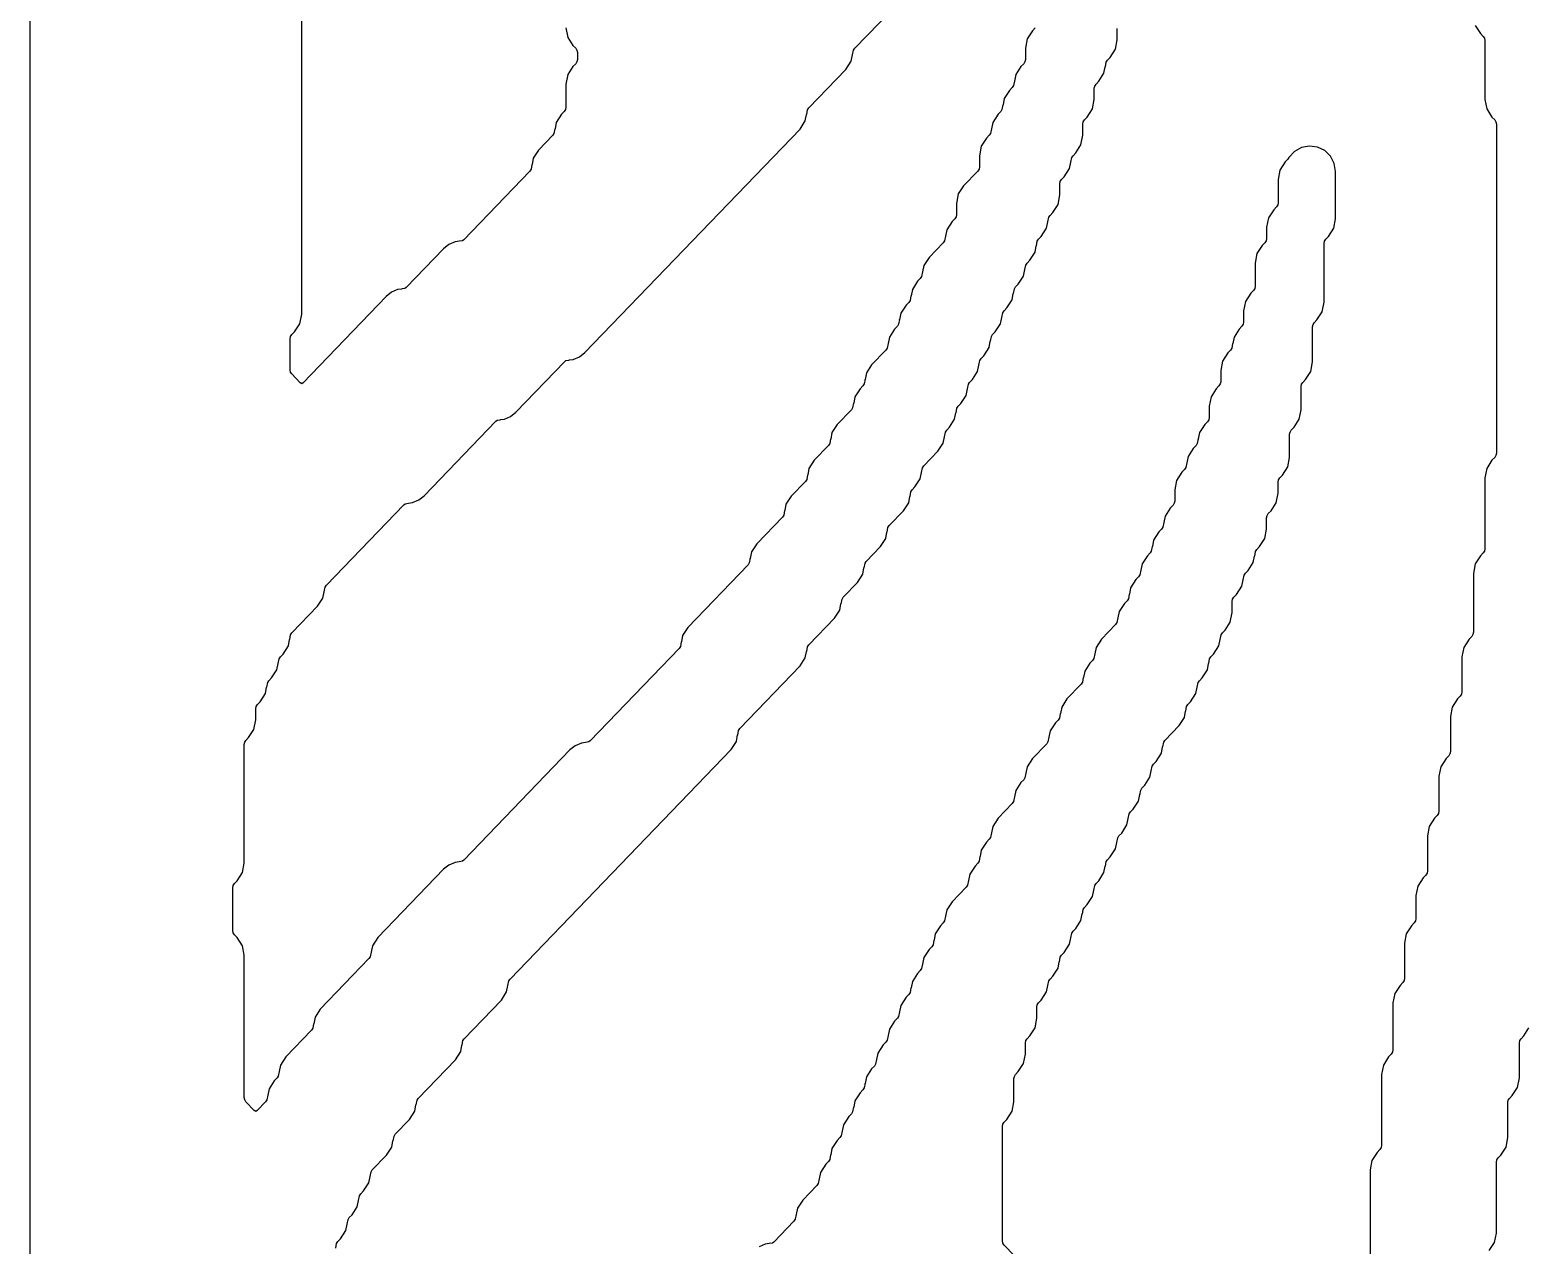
# Model space of a CAD drawing. Header units: millimetres. Extents: x 10 to 410, y 18 to 283.
# Drawn here: x 148 to 177.48, y 48.67 to 72.63 of the extents above; entities that cross this region are included whole.
import ezdxf

# ---------------------------------------------------------------- set-up
doc = ezdxf.new("R2010")
doc.units = ezdxf.units.MM
doc.layers.add('CUT', color=1, linetype='Continuous')

msp = doc.modelspace()

# ---------------------------------------------------------------- linework, layer by layer
at = {"layer": 'CUT'}
msp.add_lwpolyline([(190.134, 21), (198.134, 21), (198.134, 24), (211.2679, 24), (211.2679, 144), (198.134, 144), (198.134, 147), (190.134, 147), (190.134, 144), (169.134, 144), (169.134, 147), (161.134, 147), (161.134, 144), (148, 144), (148, 24), (161.134, 24), (161.134, 21), (169.134, 21), (169.134, 24), (190.134, 24)], close=True, dxfattribs=at)
for points in [[(158.5687, 72.6721), (158.605, 72.4852), (158.7085, 72.3254), (158.7619, 72.2699), (158.7866, 72.2318), (158.7952, 72.1872), (158.7952, 72.048), (158.7866, 72.0035), (158.7619, 71.9654), (158.7085, 71.9099), (158.605, 71.7501), (158.5687, 71.5631), (158.5687, 71.1069), (158.5601, 71.0623), (158.5354, 71.0242), (158.482, 70.9687), (158.3785, 70.8089), (158.354, 70.6829), (158.3514, 70.6834), (158.3336, 70.5917), (158.3089, 70.5536), (158.029, 70.2629), (157.9255, 70.103), (157.901, 69.977), (157.8984, 69.9776), (157.8806, 69.8858), (157.8559, 69.8477), (156.5534, 68.4948), (156.5283, 68.4749), (156.4633, 68.4661), (156.4637, 68.4635), (156.3839, 68.4527), (156.2609, 68.4004), (156.1561, 68.3174), (155.4209, 67.5536), (155.3958, 67.5337), (155.3308, 67.5249), (155.3311, 67.5223), (155.2513, 67.5115), (155.1283, 67.4592), (155.0236, 67.3762), (153.387, 65.6761), (153.359, 65.6551), (153.3311, 65.6761), (153.1659, 65.8477), (153.1412, 65.8858), (153.1325, 65.9304), (153.1325, 66.5402), (153.1412, 66.5848), (153.1659, 66.6228), (153.2193, 66.6783), (153.3228, 66.8381), (153.359, 67.0251), (153.359, 75.2461)], [(167.8222, 72.6713), (167.7688, 72.6158), (167.6653, 72.456), (167.6291, 72.269), (167.6291, 72.048), (167.6204, 72.0035), (167.5957, 71.9654), (167.5423, 71.9099), (167.4388, 71.7501), (167.4144, 71.6241), (167.4117, 71.6246), (167.3939, 71.5329), (167.3692, 71.4948), (167.3158, 71.4393), (167.2123, 71.2795), (167.1879, 71.1535), (167.1852, 71.154), (167.1674, 71.0623), (167.1427, 71.0242), (167.0893, 70.9687), (166.9858, 70.8089), (166.9614, 70.6829), (166.9587, 70.6834), (166.9409, 70.5917), (166.9162, 70.5536), (166.8628, 70.4981), (166.7593, 70.3383), (166.723, 70.1514), (166.723, 69.9304), (166.7144, 69.8858), (166.6897, 69.8477), (166.4098, 69.557), (166.3063, 69.3971), (166.27, 69.2102), (166.27, 68.9892), (166.2614, 68.9447), (166.2367, 68.9066), (166.1833, 68.8511), (166.0798, 68.6913), (166.0553, 68.5653), (166.0526, 68.5658), (166.0349, 68.4741), (166.0102, 68.436), (165.7303, 68.1452), (165.6267, 67.9854), (165.6023, 67.8594), (165.5996, 67.8599), (165.5818, 67.7682), (165.5572, 67.7301), (165.5038, 67.6746), (165.4002, 67.5148), (165.3758, 67.3888), (165.3731, 67.3893), (165.3553, 67.2976), (165.3307, 67.2595), (165.2772, 67.204), (165.1737, 67.0442), (165.1493, 66.9182), (165.1466, 66.9187), (165.1288, 66.827), (165.1041, 66.7889), (165.0507, 66.7334), (164.9472, 66.5736), (164.9228, 66.4476), (164.9201, 66.4482), (164.9023, 66.3564), (164.8776, 66.3183), (164.5977, 66.0276), (164.4942, 65.8677), (164.4698, 65.7418), (164.4671, 65.7423), (164.4493, 65.6505), (164.4246, 65.6124), (164.3712, 65.557), (164.2677, 65.3971), (164.2433, 65.2712), (164.2406, 65.2717), (164.2228, 65.18), (164.1981, 65.1419), (163.9182, 64.8511), (163.8147, 64.6913), (163.7902, 64.5653), (163.7876, 64.5658), (163.7698, 64.4741), (163.7451, 64.436), (163.4652, 64.1452), (163.3617, 63.9854), (163.3372, 63.8594), (163.3345, 63.8599), (163.3168, 63.7682), (163.2921, 63.7301), (163.0122, 63.4393), (162.9086, 63.2795), (162.8842, 63.1535), (162.8815, 63.154), (162.8637, 63.0623), (162.8391, 63.0242), (162.3326, 62.4981), (162.2291, 62.3383), (162.2047, 62.2123), (162.202, 62.2129), (162.1842, 62.1211), (162.1595, 62.083), (160.9736, 60.8511), (160.8701, 60.6913), (160.8456, 60.5653), (160.843, 60.5658), (160.8252, 60.4741), (160.8005, 60.436), (159.045, 58.6124), (159.0199, 58.5925), (158.9549, 58.5837), (158.9553, 58.5811), (158.8755, 58.5704), (158.7525, 58.518), (158.6477, 58.435), (156.5534, 56.2595), (156.5283, 56.2396), (156.4633, 56.2308), (156.4637, 56.2282), (156.3839, 56.2174), (156.2609, 56.1651), (156.1561, 56.0821), (154.8579, 54.7334), (154.7544, 54.5736), (154.7299, 54.4476), (154.7272, 54.4482), (154.7095, 54.3564), (154.6848, 54.3183), (153.7253, 53.3217), (153.6218, 53.1619), (153.5974, 53.0359), (153.5947, 53.0364), (153.5769, 52.9447), (153.5522, 52.9066), (153.0458, 52.3805), (152.9423, 52.2207), (152.9179, 52.0947), (152.9152, 52.0952), (152.8974, 52.0035), (152.8727, 51.9654), (152.8193, 51.9099), (152.7158, 51.7501), (152.6913, 51.6241), (152.6887, 51.6246), (152.6709, 51.5329), (152.6462, 51.4948), (152.481, 51.3232), (152.453, 51.3022), (152.4251, 51.3232), (152.2598, 51.4948), (152.2352, 51.5329), (152.2265, 51.5775), (152.2265, 54.3867), (152.1902, 54.5736), (152.0867, 54.7334), (152.0333, 54.7889), (152.0086, 54.827), (152, 54.8716), (152, 55.7167), (152.0086, 55.7612), (152.0333, 55.7993), (152.0867, 55.8548), (152.1902, 56.0146), (152.2265, 56.2016), (152.2265, 58.5402), (152.2352, 58.5848), (152.2598, 58.6228), (152.3132, 58.6783), (152.4168, 58.8381), (152.453, 59.0251), (152.453, 59.2461), (152.4617, 59.2906), (152.4863, 59.3287), (152.5397, 59.3842), (152.6433, 59.544), (152.6677, 59.67), (152.6704, 59.6695), (152.6882, 59.7612), (152.7128, 59.7993), (152.7662, 59.8548), (152.8698, 60.0146), (152.8942, 60.1406), (152.8969, 60.1401), (152.9147, 60.2318), (152.9394, 60.2699), (152.9928, 60.3254), (153.0963, 60.4852), (153.1207, 60.6112), (153.1234, 60.6107), (153.1412, 60.7024), (153.1659, 60.7405), (153.6723, 61.2666), (153.7758, 61.4264), (153.8002, 61.5524), (153.8029, 61.5518), (153.8207, 61.6436), (153.8454, 61.6817), (155.3743, 63.2699), (155.3994, 63.2898), (155.4645, 63.2986), (155.4641, 63.3012), (155.5439, 63.312), (155.6669, 63.3643), (155.7716, 63.4474), (157.1864, 64.917), (157.2115, 64.9369), (157.2765, 64.9457), (157.2762, 64.9483), (157.356, 64.959), (157.479, 65.0114), (157.5837, 65.0944), (158.5455, 66.0935), (158.5706, 66.1134), (158.6356, 66.1221), (158.6352, 66.1248), (158.715, 66.1355), (158.838, 66.1878), (158.9428, 66.2709), (163.1856, 70.6783), (163.2891, 70.8381), (163.3136, 70.9641), (163.3163, 70.9636), (163.334, 71.0553), (163.3587, 71.0934), (164.0916, 71.8548), (164.1952, 72.0146), (164.2196, 72.1406), (164.2223, 72.1401), (164.2401, 72.2318), (164.2648, 72.2699), (165.2242, 73.2666)], [(154.0294, 48.6107), (154.0472, 48.7024), (154.0719, 48.7405), (154.1253, 48.796), (154.2288, 48.9558), (154.2533, 49.0818), (154.2559, 49.0813), (154.2737, 49.173), (154.2984, 49.2111), (154.3518, 49.2666), (154.4553, 49.4264), (154.4798, 49.5524), (154.4824, 49.5518), (154.5002, 49.6436), (154.5249, 49.6817), (154.5783, 49.7371), (154.6818, 49.897), (154.7063, 50.023), (154.7089, 50.0224), (154.7267, 50.1142), (154.7514, 50.1523), (155.0313, 50.443), (155.1349, 50.6029), (155.1593, 50.7288), (155.162, 50.7283), (155.1798, 50.82), (155.2044, 50.8581), (155.4843, 51.1489), (155.5879, 51.3087), (155.6123, 51.4347), (155.615, 51.4342), (155.6328, 51.5259), (155.6574, 51.564), (156.3904, 52.3254), (156.4939, 52.4852), (156.5183, 52.6112), (156.521, 52.6107), (156.5388, 52.7024), (156.5635, 52.7405), (157.2964, 53.5019), (157.3999, 53.6617), (157.4244, 53.7877), (157.427, 53.7871), (157.4448, 53.8789), (157.4695, 53.917), (161.8266, 58.443), (161.9301, 58.6029), (161.9545, 58.7288), (161.9572, 58.7283), (161.975, 58.82), (161.9997, 58.8581), (163.1856, 60.0901), (163.2891, 60.2499), (163.3136, 60.3759), (163.3163, 60.3754), (163.334, 60.4671), (163.3587, 60.5052), (163.8651, 61.0313), (163.9687, 61.1911), (163.9931, 61.3171), (163.9958, 61.3166), (164.0136, 61.4083), (164.0382, 61.4464), (164.3182, 61.7371), (164.4217, 61.897), (164.4461, 62.023), (164.4488, 62.0224), (164.4666, 62.1142), (164.4913, 62.1523), (164.7712, 62.443), (164.8747, 62.6029), (164.8991, 62.7288), (164.9018, 62.7283), (164.9196, 62.82), (164.9443, 62.8581), (165.2242, 63.1489), (165.3277, 63.3087), (165.3521, 63.4347), (165.3548, 63.4342), (165.3726, 63.5259), (165.3973, 63.564), (165.4507, 63.6195), (165.5542, 63.7793), (165.5787, 63.9053), (165.5813, 63.9048), (165.5991, 63.9965), (165.6238, 64.0346), (165.9037, 64.3254), (166.0072, 64.4852), (166.0317, 64.6112), (166.0343, 64.6107), (166.0521, 64.7024), (166.0768, 64.7405), (166.1302, 64.796), (166.2337, 64.9558), (166.2582, 65.0818), (166.2609, 65.0813), (166.2786, 65.173), (166.3033, 65.2111), (166.3567, 65.2666), (166.4603, 65.4264), (166.4847, 65.5524), (166.4874, 65.5518), (166.5052, 65.6436), (166.5298, 65.6817), (166.5832, 65.7371), (166.6868, 65.897), (166.7112, 66.023), (166.7139, 66.0224), (166.7317, 66.1142), (166.7563, 66.1523), (166.8097, 66.2077), (166.9133, 66.3676), (166.9377, 66.4935), (166.9404, 66.493), (166.9582, 66.5848), (166.9828, 66.6228), (167.0363, 66.6783), (167.1398, 66.8381), (167.1642, 66.9641), (167.1669, 66.9636), (167.1847, 67.0553), (167.2094, 67.0934), (167.2628, 67.1489), (167.3663, 67.3087), (167.3907, 67.4347), (167.3934, 67.4342), (167.4112, 67.5259), (167.4359, 67.564), (167.4893, 67.6195), (167.5928, 67.7793), (167.6172, 67.9053), (167.6199, 67.9048), (167.6377, 67.9965), (167.6624, 68.0346), (167.7158, 68.0901), (167.8193, 68.2499), (167.8437, 68.3759), (167.8464, 68.3754), (167.8642, 68.4671), (167.8889, 68.5052), (167.9423, 68.5607), (168.0458, 68.7205), (168.0702, 68.8465), (168.0729, 68.846), (168.0907, 68.9377), (168.1154, 68.9758), (168.1688, 69.0313), (168.2723, 69.1911), (168.3086, 69.378), (168.3086, 69.599), (168.3172, 69.6436), (168.3419, 69.6817), (168.3953, 69.7371), (168.4988, 69.897), (168.5233, 70.023), (168.5259, 70.0224), (168.5437, 70.1142), (168.5684, 70.1523), (168.6218, 70.2077), (168.7253, 70.3676), (168.7616, 70.5545), (168.7616, 70.7755), (168.7702, 70.82), (168.7949, 70.8581), (168.8483, 70.9136), (168.9518, 71.0734), (168.9881, 71.2604), (168.9881, 71.4814), (168.9967, 71.5259), (169.0214, 71.564), (169.0748, 71.6195), (169.1783, 71.7793), (169.2028, 71.9053), (169.2055, 71.9048), (169.2233, 71.9965), (169.2479, 72.0346), (169.3013, 72.0901), (169.4049, 72.2499), (169.4411, 72.4369), (169.4411, 72.6578)], [(176.4991, 72.7205), (176.6026, 72.5607), (176.656, 72.5052), (176.6807, 72.4671), (176.6894, 72.4225), (176.6894, 71.2604), (176.7256, 71.0734), (176.8292, 70.9136), (176.8826, 70.8581), (176.9072, 70.82), (176.9159, 70.7755), (176.9159, 64.2833), (176.9072, 64.2388), (176.8826, 64.2007), (176.8292, 64.1452), (176.7256, 63.9854), (176.6894, 63.7984), (176.6894, 62.401), (176.6807, 62.3564), (176.656, 62.3183), (176.6026, 62.2629), (176.4991, 62.103), (176.4629, 61.9161), (176.4629, 60.7539), (176.4542, 60.7094), (176.4295, 60.6713), (176.3761, 60.6158), (176.2726, 60.456), (176.2364, 60.269), (176.2364, 59.5775), (176.2277, 59.5329), (176.203, 59.4948), (176.1496, 59.4393), (176.0461, 59.2795), (176.0098, 59.0926), (176.0098, 58.401), (176.0012, 58.3564), (175.9765, 58.3183), (175.9231, 58.2629), (175.8196, 58.103), (175.7833, 57.9161), (175.7833, 57.2245), (175.7747, 57.18), (175.75, 57.1419), (175.6966, 57.0864), (175.5931, 56.9266), (175.5568, 56.7396), (175.5568, 56.048), (175.5482, 56.0035), (175.5235, 55.9654), (175.4701, 55.9099), (175.3666, 55.7501), (175.3303, 55.5631), (175.3303, 55.1069), (175.3217, 55.0623), (175.297, 55.0242), (175.2436, 54.9687), (175.1401, 54.8089), (175.1038, 54.622), (175.1038, 53.9304), (175.0952, 53.8858), (175.0705, 53.8477), (175.0171, 53.7923), (174.9136, 53.6324), (174.8773, 53.4455), (174.8773, 52.5186), (174.8687, 52.4741), (174.844, 52.436), (174.7906, 52.3805), (174.6871, 52.2207), (174.6508, 52.0337), (174.6508, 50.6363), (174.6422, 50.5917), (174.6175, 50.5536), (174.5641, 50.4981), (174.4606, 50.3383), (174.4243, 50.1514), (174.4243, 45.8486)], [(167.6058, 48.2595), (167.2094, 48.6713), (167.1847, 48.7094), (167.176, 48.7539), (167.176, 51.0108), (167.1847, 51.0553), (167.2094, 51.0934), (167.2628, 51.1489), (167.3663, 51.3087), (167.4025, 51.4957), (167.4025, 51.952), (167.4112, 51.9965), (167.4359, 52.0346), (167.4893, 52.0901), (167.5928, 52.2499), (167.6291, 52.4369), (167.6291, 52.6578), (167.6377, 52.7024), (167.6624, 52.7405), (167.7158, 52.796), (167.8193, 52.9558), (167.8556, 53.1427), (167.8556, 53.3637), (167.8642, 53.4083), (167.8889, 53.4464), (167.9423, 53.5019), (168.0458, 53.6617), (168.0702, 53.7877), (168.0729, 53.7871), (168.0907, 53.8789), (168.1154, 53.917), (168.1688, 53.9724), (168.2723, 54.1323), (168.2968, 54.2582), (168.2994, 54.2577), (168.3172, 54.3495), (168.3419, 54.3876), (168.3953, 54.443), (168.4988, 54.6029), (168.5233, 54.7288), (168.5259, 54.7283), (168.5437, 54.82), (168.5684, 54.8581), (168.6218, 54.9136), (168.7253, 55.0734), (168.7498, 55.1994), (168.7524, 55.1989), (168.7702, 55.2906), (168.7949, 55.3287), (168.8483, 55.3842), (168.9518, 55.544), (168.9763, 55.67), (168.979, 55.6695), (168.9967, 55.7612), (169.0214, 55.7993), (169.0748, 55.8548), (169.1783, 56.0146), (169.2028, 56.1406), (169.2055, 56.1401), (169.2233, 56.2318), (169.2479, 56.2699), (169.3013, 56.3254), (169.4049, 56.4852), (169.4293, 56.6112), (169.432, 56.6107), (169.4498, 56.7024), (169.4744, 56.7405), (169.5278, 56.796), (169.6314, 56.9558), (169.6558, 57.0818), (169.6585, 57.0813), (169.6763, 57.173), (169.7009, 57.2111), (169.7543, 57.2666), (169.8579, 57.4264), (169.8823, 57.5524), (169.885, 57.5518), (169.9028, 57.6436), (169.9275, 57.6817), (169.9809, 57.7371), (170.0844, 57.897), (170.1088, 58.023), (170.1115, 58.0224), (170.1293, 58.1142), (170.154, 58.1523), (170.2074, 58.2077), (170.3109, 58.3676), (170.3353, 58.4935), (170.338, 58.493), (170.3558, 58.5848), (170.3805, 58.6228), (170.6604, 58.9136), (170.7639, 59.0734), (170.7883, 59.1994), (170.791, 59.1989), (170.8088, 59.2906), (170.8335, 59.3287), (170.8869, 59.3842), (170.9904, 59.544), (171.0148, 59.67), (171.0175, 59.6695), (171.0353, 59.7612), (171.06, 59.7993), (171.1134, 59.8548), (171.2169, 60.0146), (171.2414, 60.1406), (171.244, 60.1401), (171.2618, 60.2318), (171.2865, 60.2699), (171.3399, 60.3254), (171.4434, 60.4852), (171.4679, 60.6112), (171.4705, 60.6107), (171.4883, 60.7024), (171.513, 60.7405), (171.5664, 60.796), (171.6699, 60.9558), (171.7062, 61.1427), (171.7062, 61.3637), (171.7148, 61.4083), (171.7395, 61.4464), (171.7929, 61.5019), (171.8964, 61.6617), (171.9209, 61.7877), (171.9236, 61.7871), (171.9413, 61.8789), (171.966, 61.917), (172.0194, 61.9724), (172.1229, 62.1323), (172.1474, 62.2582), (172.1501, 62.2577), (172.1679, 62.3495), (172.1925, 62.3876), (172.2459, 62.443), (172.3495, 62.6029), (172.3857, 62.7898), (172.3857, 63.0108), (172.3944, 63.0553), (172.419, 63.0934), (172.4724, 63.1489), (172.576, 63.3087), (172.6122, 63.4957), (172.6122, 63.7167), (172.6209, 63.7612), (172.6455, 63.7993), (172.6989, 63.8548), (172.8025, 64.0146), (172.8387, 64.2016), (172.8387, 64.6578), (172.8474, 64.7024), (172.8721, 64.7405), (172.9255, 64.796), (173.029, 64.9558), (173.0652, 65.1427), (173.0652, 65.599), (173.0739, 65.6436), (173.0986, 65.6817), (173.152, 65.7371), (173.2555, 65.897), (173.2918, 66.0839), (173.2918, 66.7755), (173.3004, 66.82), (173.3251, 66.8581), (173.3785, 66.9136), (173.482, 67.0734), (173.5183, 67.2604), (173.5183, 68.4225), (173.5269, 68.4671), (173.5516, 68.5052), (173.605, 68.5607), (173.7085, 68.7205), (173.7448, 68.9074), (173.7448, 69.8416), (173.7193, 69.9993), (173.6453, 70.1409), (173.5305, 70.2519), (173.3865, 70.3211), (173.228, 70.3413), (173.0713, 70.3106), (172.9323, 70.2319), (172.8251, 70.1134), (172.8054, 70.083), (172.752, 70.0276), (172.6485, 69.8677), (172.6122, 69.6808), (172.6122, 69.2245), (172.6036, 69.18), (172.5789, 69.1419), (172.5255, 69.0864), (172.422, 68.9266), (172.3857, 68.7396), (172.3857, 68.5186), (172.3771, 68.4741), (172.3524, 68.436), (172.299, 68.3805), (172.1955, 68.2207), (172.1592, 68.0337), (172.1592, 67.5775), (172.1506, 67.5329), (172.1259, 67.4948), (172.0725, 67.4393), (171.969, 67.2795), (171.9327, 67.0926), (171.9327, 66.8716), (171.9241, 66.827), (171.8994, 66.7889), (171.846, 66.7334), (171.7425, 66.5736), (171.718, 66.4476), (171.7153, 66.4482), (171.6976, 66.3564), (171.6729, 66.3183), (171.6195, 66.2629), (171.5159, 66.103), (171.4797, 65.9161), (171.4797, 65.6951), (171.471, 65.6505), (171.4464, 65.6124), (171.393, 65.557), (171.2894, 65.3971), (171.2532, 65.2102), (171.2532, 64.9892), (171.2445, 64.9447), (171.2199, 64.9066), (171.1665, 64.8511), (171.0629, 64.6913), (171.0385, 64.5653), (171.0358, 64.5658), (171.018, 64.4741), (170.9934, 64.436), (170.9399, 64.3805), (170.8364, 64.2207), (170.812, 64.0947), (170.8093, 64.0952), (170.7915, 64.0035), (170.7668, 63.9654), (170.7134, 63.9099), (170.6099, 63.7501), (170.5737, 63.5631), (170.5737, 63.3422), (170.565, 63.2976), (170.5403, 63.2595), (170.4869, 63.204), (170.3834, 63.0442), (170.359, 62.9182), (170.3563, 62.9187), (170.3385, 62.827), (170.3138, 62.7889), (170.2604, 62.7334), (170.1569, 62.5736), (170.1325, 62.4476), (170.1298, 62.4482), (170.112, 62.3564), (170.0873, 62.3183), (170.0339, 62.2629), (169.9304, 62.103), (169.906, 61.977), (169.9033, 61.9776), (169.8855, 61.8858), (169.8608, 61.8477), (169.8074, 61.7923), (169.7039, 61.6324), (169.6794, 61.5065), (169.6768, 61.507), (169.659, 61.4152), (169.6343, 61.3772), (169.5809, 61.3217), (169.4774, 61.1619), (169.4529, 61.0359), (169.4503, 61.0364), (169.4325, 60.9447), (169.4078, 60.9066), (169.1279, 60.6158), (169.0244, 60.456), (168.9999, 60.33), (168.9972, 60.3305), (168.9795, 60.2388), (168.9548, 60.2007), (168.9014, 60.1452), (168.7979, 59.9854), (168.7734, 59.8594), (168.7707, 59.8599), (168.7529, 59.7682), (168.7283, 59.7301), (168.4484, 59.4393), (168.3448, 59.2795), (168.3204, 59.1535), (168.3177, 59.154), (168.2999, 59.0623), (168.2753, 59.0242), (168.2219, 58.9687), (168.1183, 58.8089), (168.0939, 58.6829), (168.0912, 58.6834), (168.0734, 58.5917), (168.0487, 58.5536), (167.7688, 58.2629), (167.6653, 58.103), (167.6409, 57.977), (167.6382, 57.9776), (167.6204, 57.8858), (167.5957, 57.8477), (167.5423, 57.7923), (167.4388, 57.6324), (167.4144, 57.5065), (167.4117, 57.507), (167.3939, 57.4152), (167.3692, 57.3772), (167.0893, 57.0864), (166.9858, 56.9266), (166.9614, 56.8006), (166.9587, 56.8011), (166.9409, 56.7094), (166.9162, 56.6713), (166.8628, 56.6158), (166.7593, 56.456), (166.7348, 56.33), (166.7322, 56.3305), (166.7144, 56.2388), (166.6897, 56.2007), (166.6363, 56.1452), (166.5328, 55.9854), (166.5083, 55.8594), (166.5057, 55.8599), (166.4879, 55.7682), (166.4632, 55.7301), (166.1833, 55.4393), (166.0798, 55.2795), (166.0553, 55.1535), (166.0526, 55.154), (166.0349, 55.0623), (166.0102, 55.0242), (165.9568, 54.9687), (165.8532, 54.8089), (165.8288, 54.6829), (165.8261, 54.6834), (165.8083, 54.5917), (165.7837, 54.5536), (165.7303, 54.4981), (165.6267, 54.3383), (165.6023, 54.2123), (165.5996, 54.2129), (165.5818, 54.1211), (165.5572, 54.083), (165.5038, 54.0276), (165.4002, 53.8677), (165.3758, 53.7418), (165.3731, 53.7423), (165.3553, 53.6505), (165.3307, 53.6124), (165.2772, 53.557), (165.1737, 53.3971), (165.1493, 53.2712), (165.1466, 53.2717), (165.1288, 53.18), (165.1041, 53.1419), (165.0507, 53.0864), (164.9472, 52.9266), (164.9228, 52.8006), (164.9201, 52.8011), (164.9023, 52.7094), (164.8776, 52.6713), (164.8242, 52.6158), (164.7207, 52.456), (164.6963, 52.33), (164.6936, 52.3305), (164.6758, 52.2388), (164.6511, 52.2007), (164.5977, 52.1452), (164.4942, 51.9854), (164.4698, 51.8594), (164.4671, 51.8599), (164.4493, 51.7682), (164.4246, 51.7301), (164.3712, 51.6746), (164.2677, 51.5148), (164.2433, 51.3888), (164.2406, 51.3893), (164.2228, 51.2976), (164.1981, 51.2595), (164.1447, 51.204), (164.0412, 51.0442), (164.0167, 50.9182), (164.0141, 50.9187), (163.9963, 50.827), (163.9716, 50.7889), (163.9182, 50.7334), (163.8147, 50.5736), (163.7902, 50.4476), (163.7876, 50.4482), (163.7698, 50.3564), (163.7451, 50.3183), (163.6917, 50.2629), (163.5882, 50.103), (163.5637, 49.977), (163.5611, 49.9776), (163.5433, 49.8858), (163.5186, 49.8477), (163.2387, 49.557), (163.1352, 49.3971), (163.1107, 49.2712), (163.108, 49.2717), (163.0902, 49.18), (163.0656, 49.1419), (162.6692, 48.7301), (162.6441, 48.7102), (162.579, 48.7014), (162.5794, 48.6988), (162.4996, 48.688), (162.3766, 48.6357)], [(176.7761, 48.5607), (176.8796, 48.7205), (176.9159, 48.9074), (176.9159, 50.3049), (176.9245, 50.3495), (176.9492, 50.3876), (177.0026, 50.443), (177.1061, 50.6029), (177.1424, 50.7898), (177.1424, 51.4814), (177.151, 51.5259), (177.1757, 51.564), (177.2291, 51.6195), (177.3326, 51.7793), (177.3689, 51.9663), (177.3689, 52.6578), (177.3775, 52.7024), (177.4022, 52.7405), (177.4556, 52.796), (177.5591, 52.9558)]]:
    msp.add_lwpolyline(points, dxfattribs=at)

doc.saveas('drawing.dxf')
